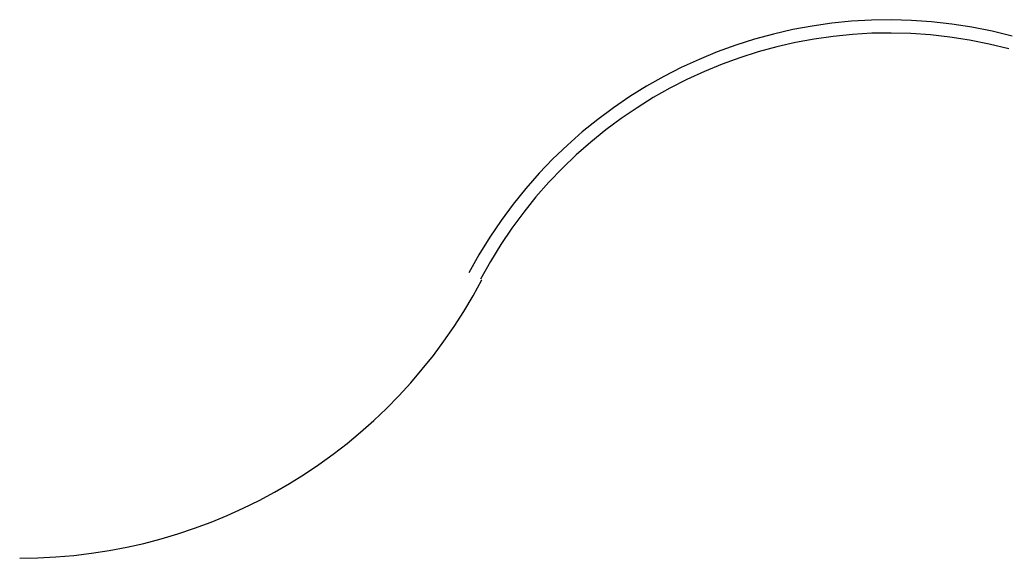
# Model space of a CAD drawing. Header units: millimetres. Extents: x 44 to 644, y 15 to 340.
import ezdxf

# ---------------------------------------------------------------- set-up
doc = ezdxf.new("R2010")
doc.units = ezdxf.units.MM

msp = doc.modelspace()

# ---------------------------------------------------------------- linework, layer by layer
at = {"color": 3, "elevation": 9}
for points in [[(643.94, 330.52, 0.350474), (315.33, 187.34, -0.350464)], [(641.86, 322.79, 0.350474), (322.4, 183.61, 0.350474)]]:
    msp.add_lwpolyline(points, format="xyb", dxfattribs=at)
at = {"color": 3}
msp.add_lwpolyline([(43.66, 14.81, 0.278701), (323.14, 183.07, -0.000123), (323.21, 183.2)], format="xyb", dxfattribs=at)

doc.saveas('drawing.dxf')
